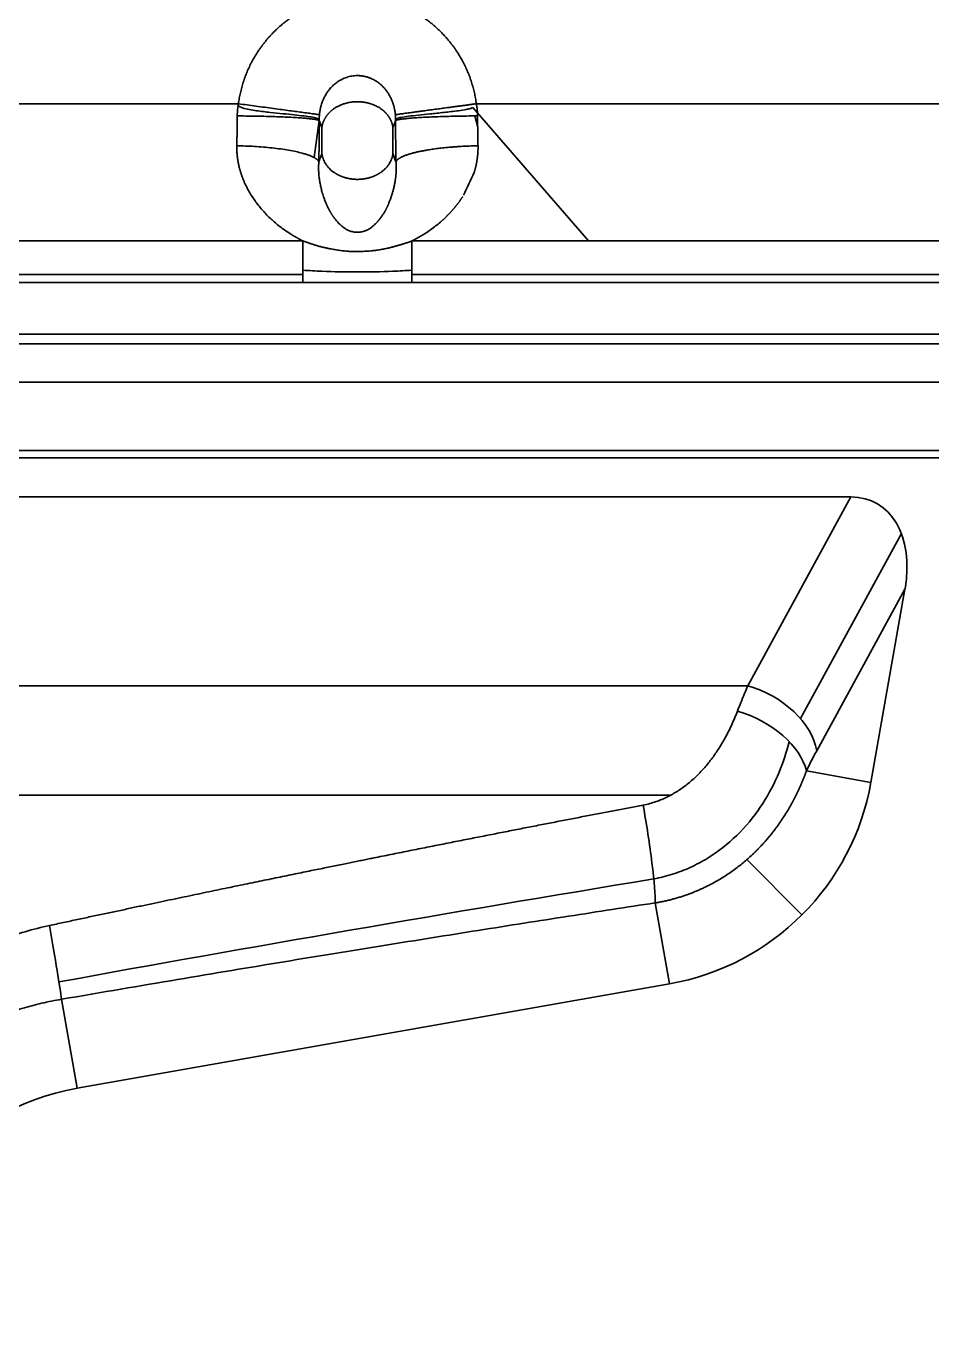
# Model space of a CAD drawing. Header units: millimetres. Extents: x -467 to 269, y 332 to 784.
# Drawn here: x -172.7 to -136.2, y 444.9 to 497.5 of the extents above; entities that cross this region are included whole.
import ezdxf

# ---------------------------------------------------------------- set-up
doc = ezdxf.new("R2010")
doc.units = ezdxf.units.MM
doc.layers.add('10', color=7, linetype='Continuous', true_color=0xffffff)

msp = doc.modelspace()

# ---------------------------------------------------------------- linework, layer by layer
at = {"layer": '10', "color": 7, "linetype": 'Continuous', "lineweight": 35}
for p, q in [((-164.169, 494.346), (-190.765, 494.346)), ((-154.724, 494.189), (-150.07, 488.822)), ((-127.989, 494.346), (-154.585, 494.346)), ((-160.913, 493.67), (-161.113, 492.176)), ((-160.807, 493.386), (-160.913, 493.67)), ((-154.647, 493.856), (-154.533, 493.409)), ((-160.807, 493.386), (-160.807, 492.345)), ((-157.947, 492.345), (-157.947, 493.386)), ((-157.947, 492.345), (-157.823, 492.012)), ((-161.572, 487.469), (-193.363, 487.469)), ((-125.392, 487.469), (-157.183, 487.469)), ((-161.572, 487.143), (-193.363, 487.143)), ((-125.392, 487.143), (-157.183, 487.143)), ((-357.057, 484.676), (-106.417, 484.676)), ((-106.448, 485.075), (-357.026, 485.075)), ((-357.251, 483.134), (-106.223, 483.134)), ((-67.987, 480.387), (-395.487, 480.387)), ((-395.487, 480.096), (-67.987, 480.096)), ((-221.475, 478.514), (-139.498, 478.514)), ((-139.498, 478.514), (-143.651, 470.908)), ((-137.467, 477.048), (-141.534, 469.597)), ((-137.32, 474.808), (-140.874, 468.297)), ((-138.692, 467.024), (-137.32, 474.808)), ((-217.323, 470.908), (-143.651, 470.908)), ((-138.692, 467.024), (-141.292, 467.483)), ((-146.744, 466.514), (-215.802, 466.514)), ((-141.469, 461.689), (-143.692, 463.912)), ((-146.804, 458.912), (-147.378, 462.171)), ((-170.659, 454.706), (-146.804, 458.912)), ((-170.659, 454.706), (-171.291, 458.291))]:
    msp.add_line(p, q, dxfattribs=at)
for centre, start, end in [((-148.54, 468.761), 280, 350), ((-168.922, 444.858), 100, 180)]:
    msp.add_arc(centre, 10, start, end, dxfattribs=at)
for centre, major_axis, ratio, start_param, end_param in [((-140.656, 474.272), (-2.179, -3.992), 0.659664, 2.043259, 3.487253), ((-143.651, 468.786), (2.633, -1.437), 0.659664, 0.472462, 1.916457), ((-144.069, 467.972), (2.701, -1.306), 0.599157, 0.441381, 1.852796), ((-147.868, 464.947), (0.453, -2.966), 0.063232, 0.349796, 1.963536), ((-132.64, 460.301), (90.69, 14.115), 0.055984, 1.726011, 2.003657), ((-171.78, 461.067), (0.509, -2.956), 0.010861, 0.349087, 1.633766)]:
    msp.add_ellipse(centre, major_axis=major_axis, ratio=ratio, start_param=start_param, end_param=end_param, dxfattribs=at)
for points, degree, knots in [([(-163.244, 496.647), (-163.183, 496.731), (-162.84, 497.165), (-162.513, 497.452), (-161.865, 498.021), (-161.035, 498.331), (-160.622, 498.485), (-159.767, 498.639), (-158.904, 498.631), (-158.478, 498.547), (-158.055, 498.463), (-156.83, 497.983), (-155.877, 497.124), (-155.557, 496.712), (-155.51, 496.648)], 2, [0, 0, 0, 0.022091, 0.118162, 0.118162, 0.310304, 0.310304, 0.406374, 0.502445, 0.598516, 0.598516, 0.694587, 0.886728, 0.982799, 1, 1, 1]), ([(-164.169, 494.346), (-164.049, 495.24), (-163.629, 496.034), (-163.457, 496.358), (-163.247, 496.648)], 2, [0, 0, 0, 0.712901, 0.712901, 1, 1, 1]), ([(-155.508, 496.648), (-155.299, 496.361), (-155.128, 496.04), (-154.706, 495.243), (-154.585, 494.346)], 2, [0, 0, 0, 0.285657, 0.285657, 1, 1, 1]), ([(-160.905, 493.907), (-160.905, 493.914), (-160.903, 493.929), (-160.901, 493.953), (-160.898, 493.978), (-160.895, 494.005), (-160.891, 494.033), (-160.886, 494.063), (-160.88, 494.095), (-160.874, 494.128), (-160.867, 494.162), (-160.859, 494.198), (-160.837, 494.283), (-160.801, 494.397), (-160.743, 494.538), (-160.679, 494.668), (-160.604, 494.792), (-160.526, 494.899), (-160.463, 494.973), (-160.411, 495.03), (-160.351, 495.089), (-160.264, 495.165), (-160.133, 495.26), (-159.993, 495.338), (-159.862, 495.392), (-159.758, 495.427), (-159.652, 495.453), (-159.544, 495.471), (-159.451, 495.479), (-159.373, 495.48), (-159.311, 495.479), (-159.249, 495.474), (-159.188, 495.467), (-159.136, 495.458), (-159.093, 495.449), (-159.056, 495.441), (-159.016, 495.431), (-158.973, 495.419), (-158.927, 495.404), (-158.878, 495.386), (-158.81, 495.359), (-158.732, 495.321), (-158.649, 495.275), (-158.582, 495.231), (-158.528, 495.193), (-158.487, 495.161), (-158.452, 495.132), (-158.416, 495.1), (-158.375, 495.062), (-158.332, 495.018), (-158.293, 494.975), (-158.259, 494.935), (-158.231, 494.901), (-158.204, 494.865), (-158.178, 494.829), (-158.153, 494.793), (-158.129, 494.755), (-158.106, 494.717), (-158.083, 494.678), (-158.062, 494.639), (-158.041, 494.599), (-158.022, 494.559), (-158.003, 494.518), (-157.986, 494.476), (-157.969, 494.434), (-157.953, 494.392), (-157.939, 494.349), (-157.925, 494.306), (-157.912, 494.263), (-157.901, 494.219), (-157.89, 494.175), (-157.881, 494.131), (-157.872, 494.086), (-157.865, 494.042), (-157.858, 493.997), (-157.853, 493.952), (-157.85, 493.922), (-157.849, 493.907)], 3, [0, 0, 0, 0, 0.004778, 0.009906, 0.015386, 0.021215, 0.027394, 0.033921, 0.040794, 0.048013, 0.055575, 0.063479, 0.071721, 0.111994, 0.139915, 0.16877, 0.204569, 0.231797, 0.252076, 0.265568, 0.280134, 0.304071, 0.337078, 0.378772, 0.40094, 0.422956, 0.444851, 0.466653, 0.488396, 0.500744, 0.513091, 0.525448, 0.537824, 0.550226, 0.556913, 0.564362, 0.572576, 0.581562, 0.591326, 0.601878, 0.613229, 0.635155, 0.654333, 0.670702, 0.684205, 0.694791, 0.702419, 0.712672, 0.724219, 0.737081, 0.751279, 0.76054, 0.769834, 0.779159, 0.788515, 0.7979, 0.807314, 0.816756, 0.826225, 0.83572, 0.84524, 0.854785, 0.864354, 0.873946, 0.883558, 0.893191, 0.902843, 0.912511, 0.922196, 0.931894, 0.941605, 0.951325, 0.961054, 0.970789, 0.980526, 0.990264, 1, 1, 1, 1]), ([(-164.217, 493.856), (-164.217, 493.864), (-164.216, 493.882), (-164.216, 493.907), (-164.215, 493.933), (-164.214, 493.959), (-164.213, 493.985), (-164.211, 494.01), (-164.209, 494.036), (-164.207, 494.062), (-164.205, 494.088), (-164.203, 494.114), (-164.2, 494.139), (-164.197, 494.165), (-164.194, 494.191), (-164.19, 494.217), (-164.187, 494.243), (-164.183, 494.269), (-164.179, 494.294), (-164.174, 494.32), (-164.171, 494.337), (-164.169, 494.346)], 3, [0, 0, 0, 0, 0.052261, 0.104536, 0.156831, 0.209151, 0.261499, 0.313881, 0.366301, 0.418764, 0.471275, 0.523837, 0.576457, 0.629138, 0.681884, 0.734701, 0.787593, 0.840564, 0.89362, 0.946763, 1, 1, 1, 1]), ([(-164.189, 494.349), (-164.189, 494.335), (-164.189, 494.321), (-164.177, 494.285), (-164.16, 494.265), (-164.103, 494.217), (-164.056, 494.198), (-163.918, 494.149), (-163.821, 494.128), (-163.631, 494.093), (-163.536, 494.078), (-163.253, 494.039), (-163.067, 494.018), (-162.712, 493.979), (-162.542, 493.962), (-162.218, 493.93), (-162.064, 493.914), (-161.783, 493.884), (-161.655, 493.87), (-161.425, 493.842), (-161.323, 493.828), (-161.152, 493.801), (-161.083, 493.787), (-161.002, 493.763), (-160.979, 493.754), (-160.951, 493.738), (-160.943, 493.733), (-160.928, 493.719), (-160.922, 493.712), (-160.916, 493.696), (-160.915, 493.692), (-160.913, 493.685), (-160.913, 493.682), (-160.912, 493.674), (-160.912, 493.668), (-160.912, 493.66), (-160.912, 493.657), (-160.912, 493.655)], 3, [0, 0, 0, 0, 0.008014, 0.008014, 0.022576, 0.022576, 0.051702, 0.051702, 0.109953, 0.109953, 0.168204, 0.168204, 0.284706, 0.284706, 0.401207, 0.401207, 0.517709, 0.517709, 0.634211, 0.634211, 0.750713, 0.750713, 0.867215, 0.867215, 0.925466, 0.925466, 0.954591, 0.954591, 0.983717, 0.983717, 0.990998, 0.990998, 0.994639, 0.994639, 0.998279, 0.998279, 1, 1, 1, 1]), ([(-161.56, 493.995), (-161.638, 494.005), (-161.722, 494.017), (-161.903, 494.041), (-162, 494.054), (-162.202, 494.081), (-162.308, 494.095), (-162.526, 494.125), (-162.64, 494.14), (-162.87, 494.171), (-162.988, 494.187), (-163.225, 494.219), (-163.345, 494.235), (-163.584, 494.267), (-163.703, 494.283), (-163.939, 494.315), (-164.055, 494.331), (-164.169, 494.346)], 3, [0, 0, 0, 0, 0.125, 0.125, 0.25, 0.25, 0.375, 0.375, 0.5, 0.5, 0.625, 0.625, 0.75, 0.75, 0.875, 0.875, 1, 1, 1, 1]), ([(-159.376, 494.429), (-159.376, 494.429), (-159.436, 494.429), (-159.557, 494.422), (-159.736, 494.394), (-159.893, 494.353), (-160.029, 494.305), (-160.146, 494.252), (-160.259, 494.19), (-160.336, 494.137), (-160.383, 494.102), (-160.402, 494.086), (-160.422, 494.069), (-160.441, 494.053), (-160.46, 494.035), (-160.479, 494.018), (-160.497, 493.999), (-160.516, 493.981), (-160.533, 493.962), (-160.551, 493.942), (-160.568, 493.923), (-160.584, 493.902), (-160.6, 493.882), (-160.616, 493.86), (-160.631, 493.839), (-160.646, 493.817), (-160.661, 493.794), (-160.674, 493.771), (-160.688, 493.748), (-160.701, 493.725), (-160.713, 493.701), (-160.724, 493.676), (-160.736, 493.651), (-160.746, 493.626), (-160.756, 493.601), (-160.765, 493.575), (-160.773, 493.549), (-160.781, 493.522), (-160.788, 493.496), (-160.794, 493.469), (-160.799, 493.441), (-160.804, 493.414), (-160.806, 493.395), (-160.807, 493.386)], 3, [0, 0, 0, 0, 0.000468, 0.074522, 0.149953, 0.227513, 0.284653, 0.344359, 0.406833, 0.472284, 0.48548, 0.498837, 0.51236, 0.526048, 0.539904, 0.553929, 0.568124, 0.582491, 0.597031, 0.611746, 0.626635, 0.6417, 0.656943, 0.672363, 0.687961, 0.703739, 0.719697, 0.735836, 0.752155, 0.768656, 0.78534, 0.802206, 0.819256, 0.83649, 0.853908, 0.871512, 0.889302, 0.907278, 0.925443, 0.943796, 0.962339, 0.981073, 1, 1, 1, 1]), ([(-159.376, 494.429), (-159.365, 494.429), (-159.343, 494.428), (-159.309, 494.427), (-159.276, 494.426), (-159.242, 494.423), (-159.209, 494.42), (-159.176, 494.417), (-159.142, 494.413), (-159.109, 494.408), (-159.076, 494.402), (-159.043, 494.396), (-159.01, 494.39), (-158.977, 494.382), (-158.945, 494.374), (-158.912, 494.366), (-158.88, 494.357), (-158.826, 494.34), (-158.751, 494.314), (-158.656, 494.274), (-158.564, 494.228), (-158.474, 494.176), (-158.415, 494.135), (-158.382, 494.109), (-158.372, 494.102), (-158.362, 494.094), (-158.352, 494.086), (-158.342, 494.078), (-158.332, 494.069), (-158.322, 494.061), (-158.313, 494.053), (-158.303, 494.044), (-158.294, 494.035), (-158.284, 494.026), (-158.275, 494.018), (-158.266, 494.009), (-158.257, 493.999), (-158.248, 493.99), (-158.239, 493.981), (-158.23, 493.971), (-158.221, 493.962), (-158.212, 493.952), (-158.204, 493.942), (-158.195, 493.933), (-158.187, 493.923), (-158.178, 493.912), (-158.17, 493.902), (-158.162, 493.892), (-158.154, 493.882), (-158.146, 493.871), (-158.138, 493.86), (-158.13, 493.85), (-158.123, 493.839), (-158.115, 493.828), (-158.108, 493.817), (-158.101, 493.806), (-158.094, 493.794), (-158.087, 493.783), (-158.08, 493.771), (-158.073, 493.76), (-158.066, 493.748), (-158.06, 493.737), (-158.054, 493.725), (-158.047, 493.713), (-158.041, 493.701), (-158.035, 493.688), (-158.03, 493.676), (-158.024, 493.664), (-158.019, 493.651), (-158.013, 493.639), (-158.008, 493.626), (-158.003, 493.614), (-157.999, 493.601), (-157.994, 493.588), (-157.989, 493.575), (-157.985, 493.562), (-157.981, 493.549), (-157.977, 493.536), (-157.973, 493.522), (-157.97, 493.509), (-157.967, 493.496), (-157.963, 493.482), (-157.96, 493.469), (-157.958, 493.455), (-157.955, 493.441), (-157.953, 493.428), (-157.951, 493.414), (-157.949, 493.4), (-157.948, 493.39), (-157.947, 493.386)], 3, [0, 0, 0, 0, 0.013823, 0.027668, 0.041542, 0.05545, 0.069399, 0.083393, 0.09744, 0.111543, 0.125707, 0.139938, 0.154241, 0.168618, 0.183076, 0.197617, 0.212247, 0.226969, 0.272548, 0.319737, 0.368641, 0.419363, 0.472013, 0.478595, 0.485218, 0.491881, 0.498585, 0.50533, 0.512116, 0.518944, 0.525813, 0.532724, 0.539678, 0.546673, 0.553712, 0.560792, 0.567916, 0.575082, 0.582292, 0.589544, 0.59684, 0.60418, 0.611563, 0.61899, 0.626461, 0.633976, 0.641535, 0.649138, 0.656786, 0.664478, 0.672214, 0.679995, 0.687821, 0.695692, 0.703607, 0.711568, 0.719573, 0.727624, 0.73572, 0.743861, 0.752048, 0.76028, 0.768557, 0.77688, 0.785249, 0.793663, 0.802123, 0.810629, 0.819181, 0.827778, 0.836422, 0.845112, 0.853848, 0.862631, 0.87146, 0.880335, 0.889257, 0.898226, 0.907241, 0.916304, 0.925413, 0.93457, 0.943774, 0.953025, 0.962324, 0.971671, 0.981066, 0.990509, 1, 1, 1, 1]), ([(-154.724, 494.189), (-154.761, 494.174), (-154.8, 494.163), (-154.889, 494.139), (-154.941, 494.128), (-155.095, 494.097), (-155.199, 494.081), (-155.506, 494.038), (-155.704, 494.016), (-156.087, 493.975), (-156.272, 493.956), (-156.616, 493.921), (-156.776, 493.905), (-157.069, 493.874), (-157.202, 493.858), (-157.431, 493.828), (-157.528, 493.814), (-157.689, 493.783), (-157.75, 493.768), (-157.801, 493.74), (-157.81, 493.734), (-157.826, 493.719), (-157.832, 493.712), (-157.839, 493.693), (-157.84, 493.689), (-157.841, 493.682), (-157.841, 493.682), (-157.841, 493.682)], 3, [0, 0, 0, 0, 0.024998, 0.024998, 0.05833, 0.05833, 0.124993, 0.124993, 0.258321, 0.258321, 0.391648, 0.391648, 0.524975, 0.524975, 0.658302, 0.658302, 0.791629, 0.791629, 0.924957, 0.924957, 0.958288, 0.958288, 0.99162, 0.99162, 0.999953, 0.999953, 1, 1, 1, 1]), ([(-154.585, 494.346), (-154.583, 494.337), (-154.58, 494.32), (-154.576, 494.294), (-154.571, 494.269), (-154.567, 494.243), (-154.564, 494.217), (-154.56, 494.191), (-154.557, 494.165), (-154.554, 494.14), (-154.551, 494.114), (-154.549, 494.088), (-154.547, 494.062), (-154.545, 494.037), (-154.543, 494.011), (-154.541, 493.985), (-154.54, 493.959), (-154.539, 493.933), (-154.538, 493.908), (-154.538, 493.882), (-154.538, 493.865), (-154.537, 493.856)], 3, [0, 0, 0, 0, 0.053187, 0.106287, 0.159304, 0.212242, 0.265107, 0.317902, 0.370632, 0.423302, 0.475916, 0.528478, 0.580994, 0.633469, 0.685905, 0.738309, 0.790685, 0.843037, 0.895371, 0.94769, 1, 1, 1, 1]), ([(-164.235, 492.654), (-164.235, 492.669), (-164.234, 492.7), (-164.233, 492.746), (-164.232, 492.792), (-164.231, 492.839), (-164.23, 492.885), (-164.229, 492.931), (-164.228, 492.977), (-164.227, 493.024), (-164.226, 493.07), (-164.225, 493.116), (-164.225, 493.162), (-164.224, 493.209), (-164.223, 493.255), (-164.223, 493.301), (-164.222, 493.347), (-164.221, 493.394), (-164.221, 493.44), (-164.22, 493.486), (-164.22, 493.532), (-164.219, 493.579), (-164.219, 493.625), (-164.218, 493.671), (-164.218, 493.717), (-164.217, 493.764), (-164.217, 493.81), (-164.217, 493.84), (-164.217, 493.856)], 3, [0, 0, 0, 0, 0.038811, 0.077594, 0.116349, 0.155076, 0.193774, 0.232445, 0.271088, 0.309703, 0.348289, 0.386848, 0.425379, 0.463882, 0.502357, 0.540804, 0.579224, 0.617615, 0.655979, 0.694314, 0.732622, 0.770902, 0.809155, 0.847379, 0.885576, 0.923745, 0.961886, 1, 1, 1, 1]), ([(-161.579, 493.77), (-161.658, 493.776), (-161.744, 493.782), (-161.928, 493.794), (-162.026, 493.799), (-162.231, 493.809), (-162.338, 493.814), (-162.56, 493.823), (-162.675, 493.827), (-162.908, 493.835), (-163.027, 493.838), (-163.266, 493.844), (-163.387, 493.846), (-163.628, 493.85), (-163.748, 493.852), (-163.985, 493.854), (-164.102, 493.855), (-164.217, 493.856)], 3, [0, 0, 0, 0, 0.125, 0.125, 0.25, 0.25, 0.375, 0.375, 0.5, 0.5, 0.625, 0.625, 0.75, 0.75, 0.875, 0.875, 1, 1, 1, 1]), ([(-160.905, 493.907), (-160.922, 493.909), (-160.946, 493.912), (-161.015, 493.921), (-161.059, 493.927), (-161.168, 493.942), (-161.232, 493.951), (-161.381, 493.971), (-161.466, 493.982), (-161.56, 493.995)], 3, [0, 0, 0, 0, 0.25, 0.25, 0.5, 0.5, 0.75, 0.75, 1, 1, 1, 1]), ([(-160.931, 492.012), (-160.931, 492.029), (-160.93, 492.065), (-160.929, 492.118), (-160.928, 492.171), (-160.928, 492.224), (-160.927, 492.277), (-160.926, 492.33), (-160.925, 492.383), (-160.924, 492.436), (-160.924, 492.489), (-160.923, 492.543), (-160.922, 492.596), (-160.922, 492.65), (-160.921, 492.703), (-160.92, 492.756), (-160.92, 492.81), (-160.919, 492.863), (-160.918, 492.917), (-160.918, 492.971), (-160.917, 493.024), (-160.917, 493.078), (-160.916, 493.132), (-160.916, 493.185), (-160.916, 493.239), (-160.915, 493.293), (-160.915, 493.347), (-160.914, 493.4), (-160.914, 493.454), (-160.914, 493.508), (-160.913, 493.562), (-160.913, 493.616), (-160.913, 493.652), (-160.913, 493.67)], 3, [0, 0, 0, 0, 0.032226, 0.064454, 0.096683, 0.128915, 0.161148, 0.193383, 0.22562, 0.257859, 0.2901, 0.322343, 0.354588, 0.386835, 0.419085, 0.451337, 0.483591, 0.515847, 0.548106, 0.580367, 0.612631, 0.644897, 0.677165, 0.709437, 0.741711, 0.773988, 0.806267, 0.838549, 0.870834, 0.903122, 0.935412, 0.967705, 1, 1, 1, 1]), ([(-160.913, 493.67), (-160.913, 493.676), (-160.913, 493.689), (-160.914, 493.708), (-160.914, 493.728), (-160.914, 493.748), (-160.913, 493.769), (-160.913, 493.79), (-160.912, 493.813), (-160.911, 493.836), (-160.909, 493.86), (-160.908, 493.883), (-160.906, 493.899), (-160.905, 493.907)], 3, [0, 0, 0, 0, 0.078846, 0.15979, 0.242865, 0.328105, 0.415541, 0.50521, 0.604364, 0.703384, 0.802306, 0.901166, 1, 1, 1, 1]), ([(-157.849, 493.907), (-157.833, 493.909), (-157.808, 493.912), (-157.739, 493.921), (-157.695, 493.927), (-157.586, 493.942), (-157.522, 493.951), (-157.373, 493.971), (-157.288, 493.982), (-157.195, 493.995)], 3, [0, 0, 0, 0, 0.25, 0.25, 0.5, 0.5, 0.75, 0.75, 1, 1, 1, 1]), ([(-157.849, 493.907), (-157.848, 493.901), (-157.847, 493.89), (-157.846, 493.873), (-157.844, 493.856), (-157.843, 493.84), (-157.843, 493.823), (-157.842, 493.806), (-157.841, 493.787), (-157.841, 493.765), (-157.84, 493.741), (-157.84, 493.717), (-157.841, 493.693), (-157.841, 493.678), (-157.841, 493.67)], 3, [0, 0, 0, 0, 0.070695, 0.14136, 0.212006, 0.282644, 0.353284, 0.423938, 0.49462, 0.600296, 0.703631, 0.804665, 0.903441, 1, 1, 1, 1]), ([(-157.175, 493.77), (-157.096, 493.776), (-157.01, 493.782), (-156.826, 493.794), (-156.728, 493.799), (-156.523, 493.809), (-156.416, 493.814), (-156.194, 493.823), (-156.08, 493.827), (-155.846, 493.835), (-155.727, 493.838), (-155.488, 493.844), (-155.367, 493.846), (-155.126, 493.85), (-155.006, 493.852), (-154.769, 493.855), (-154.652, 493.856), (-154.537, 493.856)], 3, [0, 0, 0, 0, 0.125, 0.125, 0.25, 0.25, 0.375, 0.375, 0.5, 0.5, 0.625, 0.625, 0.75, 0.75, 0.875, 0.875, 1, 1, 1, 1]), ([(-154.537, 493.856), (-154.537, 493.841), (-154.537, 493.81), (-154.537, 493.763), (-154.536, 493.717), (-154.536, 493.67), (-154.535, 493.624), (-154.535, 493.577), (-154.535, 493.531), (-154.534, 493.484), (-154.533, 493.438), (-154.533, 493.392), (-154.532, 493.345), (-154.532, 493.299), (-154.531, 493.253), (-154.53, 493.206), (-154.529, 493.16), (-154.529, 493.114), (-154.528, 493.068), (-154.527, 493.022), (-154.526, 492.975), (-154.525, 492.929), (-154.524, 492.883), (-154.523, 492.837), (-154.522, 492.791), (-154.521, 492.745), (-154.52, 492.7), (-154.52, 492.669), (-154.519, 492.654)], 3, [0, 0, 0, 0, 0.038422, 0.076847, 0.115275, 0.153706, 0.19214, 0.230577, 0.269018, 0.307461, 0.345908, 0.384358, 0.422811, 0.461267, 0.499727, 0.538189, 0.576655, 0.615125, 0.653597, 0.692073, 0.730552, 0.769034, 0.80752, 0.846009, 0.884502, 0.922998, 0.961497, 1, 1, 1, 1]), ([(-161.597, 492.357), (-161.677, 492.378), (-161.763, 492.399), (-161.947, 492.439), (-162.045, 492.458), (-162.25, 492.493), (-162.357, 492.51), (-162.579, 492.541), (-162.693, 492.555), (-162.927, 492.58), (-163.046, 492.592), (-163.285, 492.611), (-163.406, 492.62), (-163.646, 492.634), (-163.766, 492.64), (-164.003, 492.649), (-164.12, 492.652), (-164.235, 492.654)], 3, [0, 0, 0, 0, 0.125, 0.125, 0.25, 0.25, 0.375, 0.375, 0.5, 0.5, 0.625, 0.625, 0.75, 0.75, 0.875, 0.875, 1, 1, 1, 1]), ([(-161.571, 488.823), (-161.582, 488.829), (-161.604, 488.84), (-161.636, 488.856), (-161.668, 488.873), (-161.7, 488.889), (-161.732, 488.907), (-161.765, 488.924), (-161.797, 488.942), (-161.829, 488.96), (-161.861, 488.978), (-161.893, 488.996), (-161.925, 489.015), (-161.957, 489.034), (-161.989, 489.054), (-162.021, 489.073), (-162.111, 489.129), (-162.256, 489.224), (-162.451, 489.363), (-162.637, 489.511), (-162.814, 489.664), (-162.981, 489.824), (-163.14, 489.99), (-163.29, 490.163), (-163.431, 490.341), (-163.561, 490.523), (-163.68, 490.708), (-163.788, 490.894), (-163.862, 491.038), (-163.908, 491.137), (-163.932, 491.19), (-163.955, 491.242), (-163.977, 491.295), (-163.998, 491.348), (-164.018, 491.401), (-164.037, 491.455), (-164.056, 491.508), (-164.073, 491.561), (-164.09, 491.615), (-164.105, 491.669), (-164.12, 491.723), (-164.134, 491.777), (-164.147, 491.831), (-164.159, 491.885), (-164.17, 491.939), (-164.181, 491.993), (-164.19, 492.048), (-164.199, 492.103), (-164.206, 492.157), (-164.213, 492.212), (-164.219, 492.267), (-164.224, 492.322), (-164.228, 492.377), (-164.231, 492.432), (-164.234, 492.487), (-164.235, 492.543), (-164.236, 492.598), (-164.235, 492.635), (-164.235, 492.654)], 3, [0, 0, 0, 0, 0.007308, 0.014645, 0.022011, 0.029407, 0.036833, 0.044289, 0.051775, 0.059292, 0.066841, 0.074421, 0.082032, 0.089676, 0.097351, 0.105059, 0.1128, 0.162544, 0.211906, 0.260965, 0.309801, 0.357527, 0.40506, 0.452475, 0.499846, 0.545817, 0.590741, 0.634698, 0.677771, 0.689513, 0.701189, 0.712802, 0.724353, 0.735844, 0.747278, 0.758657, 0.769983, 0.781258, 0.792486, 0.803668, 0.814807, 0.825904, 0.836964, 0.847988, 0.858978, 0.869937, 0.880869, 0.891774, 0.902657, 0.913519, 0.924363, 0.935193, 0.946009, 0.956816, 0.967616, 0.978412, 0.989205, 1, 1, 1, 1]), ([(-154.519, 492.654), (-154.519, 492.645), (-154.519, 492.627), (-154.519, 492.6), (-154.519, 492.573), (-154.519, 492.545), (-154.519, 492.518), (-154.52, 492.491), (-154.521, 492.464), (-154.522, 492.437), (-154.523, 492.41), (-154.525, 492.383), (-154.527, 492.356), (-154.529, 492.329), (-154.531, 492.302), (-154.533, 492.275), (-154.536, 492.249), (-154.539, 492.222), (-154.542, 492.195), (-154.545, 492.168), (-154.549, 492.141), (-154.553, 492.114), (-154.557, 492.087), (-154.561, 492.06), (-154.565, 492.033), (-154.57, 492.007), (-154.575, 491.98), (-154.58, 491.953), (-154.585, 491.926), (-154.591, 491.9), (-154.597, 491.873), (-154.603, 491.846), (-154.609, 491.819), (-154.616, 491.793), (-154.622, 491.766), (-154.629, 491.739), (-154.636, 491.713), (-154.644, 491.686), (-154.651, 491.659), (-154.659, 491.633), (-154.667, 491.606), (-154.672, 491.589), (-154.675, 491.58)], 3, [0, 0, 0, 0, 0.024493, 0.048992, 0.0735, 0.098016, 0.122544, 0.147085, 0.17164, 0.196211, 0.220799, 0.245407, 0.270035, 0.294685, 0.319358, 0.344057, 0.368783, 0.393537, 0.41832, 0.443135, 0.467983, 0.492866, 0.517784, 0.542739, 0.567734, 0.592769, 0.617845, 0.642965, 0.66813, 0.693341, 0.7186, 0.743908, 0.769266, 0.794677, 0.82014, 0.845659, 0.871234, 0.896867, 0.922558, 0.94831, 0.974123, 1, 1, 1, 1]), ([(-160.931, 492.012), (-160.932, 492.004), (-160.933, 491.988), (-160.934, 491.964), (-160.936, 491.94), (-160.937, 491.916), (-160.938, 491.891), (-160.939, 491.866), (-160.94, 491.84), (-160.94, 491.814), (-160.941, 491.788), (-160.941, 491.761), (-160.941, 491.734), (-160.94, 491.706), (-160.94, 491.678), (-160.939, 491.65), (-160.937, 491.621), (-160.936, 491.592), (-160.934, 491.563), (-160.932, 491.533), (-160.93, 491.503), (-160.927, 491.472), (-160.923, 491.422), (-160.915, 491.352), (-160.902, 491.264), (-160.888, 491.174), (-160.87, 491.085), (-160.851, 490.995), (-160.829, 490.904), (-160.804, 490.809), (-160.774, 490.706), (-160.738, 490.595), (-160.696, 490.478), (-160.659, 490.383), (-160.629, 490.311), (-160.608, 490.264), (-160.586, 490.217), (-160.565, 490.172), (-160.543, 490.128), (-160.521, 490.085), (-160.499, 490.043), (-160.484, 490.016), (-160.476, 490.003)], 3, [0, 0, 0, 0, 0.009774, 0.019756, 0.029947, 0.040346, 0.050955, 0.061774, 0.072803, 0.084044, 0.095495, 0.107158, 0.119034, 0.131122, 0.143423, 0.155938, 0.168666, 0.181609, 0.194765, 0.208137, 0.221724, 0.235527, 0.249545, 0.29005, 0.331401, 0.373604, 0.416662, 0.460582, 0.505366, 0.551018, 0.605539, 0.664248, 0.727163, 0.794303, 0.821692, 0.848603, 0.875036, 0.90099, 0.926464, 0.951458, 0.97597, 1, 1, 1, 1]), ([(-160.341, 491.598), (-160.412, 491.649), (-160.475, 491.705), (-160.543, 491.778), (-160.557, 491.793), (-160.582, 491.824), (-160.594, 491.839), (-160.629, 491.885), (-160.651, 491.916), (-160.708, 492.011), (-160.738, 492.076), (-160.767, 492.159), (-160.772, 492.176), (-160.782, 492.209), (-160.786, 492.226), (-160.794, 492.26), (-160.799, 492.285), (-160.803, 492.311), (-160.805, 492.328), (-160.806, 492.337), (-160.807, 492.345)], 3, [0, 0, 0, 0, 0.25, 0.25, 0.3125, 0.3125, 0.375, 0.375, 0.5, 0.5, 0.75, 0.75, 0.8125, 0.8125, 0.875, 0.875, 0.9375, 0.96875, 0.96875, 1, 1, 1, 1]), ([(-157.947, 492.345), (-157.948, 492.337), (-157.949, 492.328), (-157.951, 492.311), (-157.955, 492.286), (-157.967, 492.227), (-157.981, 492.177), (-158.015, 492.077), (-158.045, 492.012), (-158.094, 491.932), (-158.104, 491.916), (-158.126, 491.885), (-158.137, 491.869), (-158.172, 491.823), (-158.197, 491.793), (-158.251, 491.735), (-158.281, 491.706), (-158.328, 491.665), (-158.344, 491.651), (-158.378, 491.624), (-158.395, 491.611), (-158.413, 491.598)], 3, [0, 0, 0, 0, 0.03125, 0.03125, 0.0625, 0.125, 0.25, 0.25, 0.5, 0.5, 0.5625, 0.5625, 0.625, 0.625, 0.75, 0.75, 0.875, 0.875, 0.9375, 0.9375, 1, 1, 1, 1]), ([(-158.278, 490.003), (-158.273, 490.011), (-158.264, 490.027), (-158.251, 490.052), (-158.237, 490.078), (-158.224, 490.103), (-158.21, 490.13), (-158.197, 490.157), (-158.183, 490.185), (-158.17, 490.213), (-158.157, 490.241), (-158.143, 490.271), (-158.13, 490.3), (-158.117, 490.331), (-158.101, 490.371), (-158.081, 490.421), (-158.058, 490.48), (-158.037, 490.538), (-158.017, 490.595), (-157.998, 490.65), (-157.981, 490.705), (-157.965, 490.758), (-157.942, 490.838), (-157.914, 490.944), (-157.885, 491.077), (-157.86, 491.21), (-157.84, 491.341), (-157.829, 491.446), (-157.822, 491.526), (-157.819, 491.579), (-157.816, 491.63), (-157.814, 491.68), (-157.814, 491.728), (-157.813, 491.773), (-157.814, 491.818), (-157.815, 491.86), (-157.816, 491.9), (-157.818, 491.939), (-157.82, 491.976), (-157.822, 492), (-157.823, 492.012)], 3, [0, 0, 0, 0, 0.014481, 0.029197, 0.044147, 0.059331, 0.07475, 0.090402, 0.106288, 0.122408, 0.13876, 0.155345, 0.172162, 0.189212, 0.206494, 0.239933, 0.272399, 0.303894, 0.334421, 0.36398, 0.392574, 0.420206, 0.446877, 0.514655, 0.58026, 0.643705, 0.705006, 0.764181, 0.788951, 0.812781, 0.835674, 0.857633, 0.87866, 0.898758, 0.917929, 0.936177, 0.953505, 0.969915, 0.985412, 1, 1, 1, 1]), ([(-159.377, 491.302), (-159.383, 491.302), (-159.395, 491.302), (-159.412, 491.302), (-159.43, 491.303), (-159.447, 491.303), (-159.465, 491.304), (-159.482, 491.305), (-159.5, 491.306), (-159.517, 491.308), (-159.535, 491.309), (-159.552, 491.311), (-159.57, 491.312), (-159.588, 491.314), (-159.605, 491.317), (-159.623, 491.319), (-159.64, 491.321), (-159.658, 491.324), (-159.675, 491.327), (-159.693, 491.33), (-159.71, 491.333), (-159.728, 491.337), (-159.745, 491.34), (-159.762, 491.344), (-159.78, 491.348), (-159.797, 491.352), (-159.814, 491.356), (-159.831, 491.361), (-159.848, 491.365), (-159.866, 491.37), (-159.883, 491.375), (-159.9, 491.38), (-159.917, 491.386), (-159.933, 491.391), (-159.95, 491.397), (-159.967, 491.403), (-159.984, 491.409), (-160, 491.415), (-160.017, 491.422), (-160.033, 491.428), (-160.05, 491.435), (-160.066, 491.442), (-160.082, 491.449), (-160.098, 491.457), (-160.114, 491.464), (-160.13, 491.472), (-160.146, 491.48), (-160.162, 491.488), (-160.177, 491.496), (-160.193, 491.504), (-160.208, 491.513), (-160.223, 491.522), (-160.238, 491.531), (-160.253, 491.54), (-160.268, 491.549), (-160.283, 491.559), (-160.298, 491.568), (-160.312, 491.578), (-160.327, 491.588), (-160.336, 491.595), (-160.341, 491.598)], 3, [0, 0, 0, 0, 0.01577, 0.031561, 0.047376, 0.063215, 0.079082, 0.094976, 0.110901, 0.126858, 0.142849, 0.158875, 0.174938, 0.19104, 0.207182, 0.223367, 0.239595, 0.255869, 0.272189, 0.288559, 0.304978, 0.321449, 0.337974, 0.354554, 0.37119, 0.387885, 0.404639, 0.421454, 0.438332, 0.455273, 0.472281, 0.489355, 0.506497, 0.52371, 0.540994, 0.55835, 0.57578, 0.593286, 0.610868, 0.628528, 0.646268, 0.664088, 0.68199, 0.699975, 0.718044, 0.736199, 0.75444, 0.77277, 0.791189, 0.809698, 0.828298, 0.846991, 0.865778, 0.88466, 0.903637, 0.922712, 0.941884, 0.961156, 0.980527, 1, 1, 1, 1]), ([(-158.413, 491.598), (-158.417, 491.595), (-158.426, 491.589), (-158.438, 491.58), (-158.451, 491.572), (-158.464, 491.563), (-158.477, 491.555), (-158.49, 491.547), (-158.503, 491.538), (-158.516, 491.53), (-158.529, 491.523), (-158.543, 491.515), (-158.556, 491.507), (-158.57, 491.5), (-158.583, 491.493), (-158.597, 491.485), (-158.611, 491.478), (-158.625, 491.471), (-158.639, 491.465), (-158.653, 491.458), (-158.667, 491.451), (-158.681, 491.445), (-158.696, 491.439), (-158.71, 491.433), (-158.724, 491.427), (-158.739, 491.421), (-158.753, 491.415), (-158.768, 491.41), (-158.783, 491.405), (-158.797, 491.399), (-158.812, 491.394), (-158.827, 491.389), (-158.842, 491.384), (-158.857, 491.38), (-158.871, 491.375), (-158.886, 491.371), (-158.901, 491.366), (-158.917, 491.362), (-158.932, 491.358), (-158.947, 491.354), (-158.962, 491.351), (-158.977, 491.347), (-158.992, 491.344), (-159.008, 491.34), (-159.023, 491.337), (-159.038, 491.334), (-159.053, 491.331), (-159.069, 491.329), (-159.084, 491.326), (-159.1, 491.324), (-159.115, 491.321), (-159.13, 491.319), (-159.146, 491.317), (-159.161, 491.315), (-159.177, 491.313), (-159.192, 491.312), (-159.207, 491.31), (-159.223, 491.309), (-159.238, 491.307), (-159.254, 491.306), (-159.269, 491.305), (-159.285, 491.304), (-159.3, 491.304), (-159.315, 491.303), (-159.331, 491.303), (-159.346, 491.302), (-159.362, 491.302), (-159.372, 491.302), (-159.377, 491.302)], 3, [0, 0, 0, 0, 0.017118, 0.034157, 0.051119, 0.068005, 0.084814, 0.101548, 0.118207, 0.134792, 0.151305, 0.167744, 0.184112, 0.200409, 0.216636, 0.232794, 0.248883, 0.264904, 0.280858, 0.296746, 0.312569, 0.328328, 0.344022, 0.359654, 0.375224, 0.390734, 0.406183, 0.421572, 0.436904, 0.452178, 0.467395, 0.482557, 0.497665, 0.512718, 0.527719, 0.542669, 0.557567, 0.572416, 0.587216, 0.601968, 0.616674, 0.631334, 0.645949, 0.660521, 0.67505, 0.689537, 0.703984, 0.718392, 0.732761, 0.747094, 0.76139, 0.775651, 0.789878, 0.804073, 0.818235, 0.832368, 0.846471, 0.860546, 0.874594, 0.888615, 0.902613, 0.916586, 0.930538, 0.944468, 0.958378, 0.972269, 0.986143, 1, 1, 1, 1]), ([(-155.132, 490.615), (-155.138, 490.606), (-155.15, 490.587), (-155.169, 490.558), (-155.188, 490.529), (-155.208, 490.501), (-155.227, 490.472), (-155.247, 490.444), (-155.267, 490.416), (-155.287, 490.388), (-155.308, 490.36), (-155.329, 490.333), (-155.35, 490.305), (-155.371, 490.277), (-155.393, 490.25), (-155.414, 490.223), (-155.436, 490.196), (-155.459, 490.169), (-155.481, 490.142), (-155.504, 490.115), (-155.519, 490.097), (-155.527, 490.089)], 3, [0, 0, 0, 0, 0.051853, 0.103779, 0.155781, 0.207861, 0.260022, 0.312266, 0.364595, 0.417011, 0.469517, 0.522115, 0.574807, 0.627595, 0.680482, 0.73347, 0.786561, 0.839758, 0.893062, 0.946475, 1, 1, 1, 1]), ([(-160.476, 490.003), (-160.472, 489.996), (-160.464, 489.982), (-160.452, 489.961), (-160.44, 489.941), (-160.428, 489.921), (-160.416, 489.901), (-160.403, 489.882), (-160.391, 489.862), (-160.378, 489.843), (-160.365, 489.824), (-160.352, 489.805), (-160.339, 489.787), (-160.326, 489.769), (-160.313, 489.751), (-160.299, 489.733), (-160.286, 489.715), (-160.261, 489.684), (-160.222, 489.637), (-160.167, 489.575), (-160.106, 489.513), (-160.04, 489.451), (-159.976, 489.396), (-159.921, 489.353), (-159.876, 489.322), (-159.84, 489.299), (-159.804, 489.278), (-159.758, 489.255), (-159.701, 489.23), (-159.628, 489.206), (-159.552, 489.188), (-159.472, 489.176), (-159.391, 489.172), (-159.31, 489.175), (-159.231, 489.184), (-159.167, 489.197), (-159.116, 489.21), (-159.077, 489.223), (-159.039, 489.237), (-158.986, 489.26), (-158.921, 489.294), (-158.86, 489.333), (-158.809, 489.371), (-158.766, 489.406), (-158.718, 489.447), (-158.669, 489.493), (-158.62, 489.542), (-158.572, 489.592), (-158.527, 489.643), (-158.489, 489.689), (-158.457, 489.731), (-158.429, 489.767), (-158.403, 489.804), (-158.377, 489.842), (-158.351, 489.881), (-158.326, 489.921), (-158.302, 489.961), (-158.286, 489.989), (-158.278, 490.003)], 3, [0, 0, 0, 0, 0.009871, 0.019659, 0.029365, 0.038987, 0.048527, 0.057983, 0.067358, 0.07665, 0.085859, 0.094987, 0.104032, 0.112996, 0.121877, 0.130677, 0.139396, 0.148033, 0.178527, 0.210221, 0.243132, 0.277278, 0.311189, 0.337381, 0.352886, 0.367399, 0.380947, 0.393562, 0.415425, 0.436295, 0.456572, 0.47669, 0.497089, 0.516762, 0.536364, 0.556267, 0.567206, 0.578408, 0.589931, 0.601831, 0.628565, 0.658493, 0.675591, 0.695883, 0.719376, 0.745548, 0.771751, 0.797992, 0.824276, 0.850609, 0.868168, 0.886044, 0.904237, 0.922748, 0.941579, 0.96073, 0.980204, 1, 1, 1, 1]), ([(-155.655, 489.946), (-155.664, 489.938), (-155.68, 489.92), (-155.705, 489.894), (-155.73, 489.868), (-155.756, 489.843), (-155.781, 489.817), (-155.807, 489.792), (-155.834, 489.766), (-155.86, 489.741), (-155.887, 489.716), (-155.914, 489.691), (-155.993, 489.619), (-156.128, 489.502), (-156.325, 489.347), (-156.531, 489.201), (-156.695, 489.097), (-156.809, 489.027), (-156.872, 488.991), (-156.935, 488.955), (-156.998, 488.92), (-157.06, 488.887), (-157.123, 488.854), (-157.165, 488.833), (-157.186, 488.823)], 3, [0, 0, 0, 0, 0.018943, 0.037931, 0.056965, 0.076044, 0.095171, 0.114345, 0.133568, 0.15284, 0.172161, 0.191533, 0.210956, 0.34212, 0.473794, 0.60621, 0.739599, 0.777812, 0.815679, 0.853203, 0.890392, 0.927251, 0.963785, 1, 1, 1, 1]), ([(-155.527, 490.089), (-155.534, 490.081), (-155.548, 490.065), (-155.569, 490.041), (-155.59, 490.017), (-155.612, 489.993), (-155.633, 489.97), (-155.648, 489.954), (-155.655, 489.946)], 3, [0, 0, 0, 0, 0.165841, 0.332006, 0.498499, 0.665325, 0.83249, 1, 1, 1, 1]), ([(-161.573, 488.824), (-161.554, 488.817), (-161.518, 488.804), (-161.462, 488.784), (-161.406, 488.764), (-161.35, 488.744), (-161.293, 488.725), (-161.235, 488.706), (-161.177, 488.687), (-161.118, 488.668), (-161.052, 488.648), (-160.98, 488.626), (-160.905, 488.605), (-160.833, 488.586), (-160.765, 488.569), (-160.7, 488.554), (-160.64, 488.541), (-160.584, 488.529), (-160.516, 488.515), (-160.432, 488.499), (-160.333, 488.481), (-160.235, 488.464), (-160.136, 488.449), (-160.039, 488.436), (-159.942, 488.425), (-159.846, 488.415), (-159.752, 488.407), (-159.659, 488.401), (-159.566, 488.397), (-159.475, 488.395), (-159.375, 488.394), (-159.265, 488.396), (-159.145, 488.401), (-159.024, 488.408), (-158.903, 488.417), (-158.765, 488.43), (-158.605, 488.45), (-158.421, 488.478), (-158.274, 488.506), (-158.167, 488.529), (-158.103, 488.544), (-158.041, 488.559), (-157.979, 488.574), (-157.919, 488.59), (-157.86, 488.606), (-157.802, 488.622), (-157.744, 488.639), (-157.691, 488.654), (-157.639, 488.669), (-157.588, 488.685), (-157.533, 488.702), (-157.474, 488.721), (-157.411, 488.741), (-157.344, 488.764), (-157.274, 488.788), (-157.226, 488.806), (-157.202, 488.815)], 3, [0, 0, 0, 0, 0.013338, 0.026764, 0.040284, 0.053899, 0.067613, 0.081429, 0.09535, 0.109379, 0.123518, 0.142217, 0.159951, 0.176707, 0.192473, 0.207241, 0.221004, 0.233754, 0.245485, 0.268063, 0.290449, 0.312677, 0.334721, 0.356521, 0.378037, 0.399248, 0.420147, 0.440739, 0.461041, 0.481078, 0.500869, 0.527147, 0.553589, 0.580171, 0.606856, 0.633579, 0.672304, 0.71357, 0.757508, 0.77231, 0.786923, 0.801344, 0.815568, 0.829589, 0.843408, 0.857031, 0.870464, 0.883715, 0.89481, 0.906902, 0.919985, 0.934051, 0.949092, 0.965102, 0.982074, 1, 1, 1, 1]), ([(-161.572, 487.143), (-161.572, 487.211), (-161.572, 487.299), (-161.572, 487.512), (-161.572, 487.637), (-161.572, 487.921), (-161.573, 488.081), (-161.573, 488.431), (-161.573, 488.621), (-161.573, 488.824)], 3, [0, 0, 0, 0, 0.25, 0.25, 0.5, 0.5, 0.75, 0.75, 1, 1, 1, 1]), ([(-157.183, 487.143), (-157.183, 487.21), (-157.183, 487.297), (-157.183, 487.509), (-157.183, 487.635), (-157.183, 487.922), (-157.183, 488.082), (-157.183, 488.433), (-157.183, 488.622), (-157.183, 488.821)], 3, [0, 0, 0, 0, 0.25, 0.25, 0.5, 0.5, 0.75, 0.75, 1, 1, 1, 1]), ([(-161.572, 487.643), (-161.32, 487.627), (-161.064, 487.613), (-160.333, 487.584), (-159.856, 487.574), (-158.898, 487.574), (-158.42, 487.584), (-157.69, 487.614), (-157.435, 487.627), (-157.183, 487.643)], 3, [0, 0, 0, 0, 0.176217, 0.176217, 0.4997, 0.4997, 0.823183, 0.823183, 1, 1, 1, 1]), ([(-157.183, 487.143), (-157.407, 487.143), (-157.55, 487.144), (-157.672, 487.144), (-157.886, 487.145), (-158.292, 487.148), (-158.337, 487.148), (-158.614, 487.15), (-158.892, 487.151), (-159.14, 487.153), (-159.418, 487.152), (-159.78, 487.152), (-159.954, 487.151), (-160.031, 487.151), (-160.467, 487.148), (-160.726, 487.146), (-161.009, 487.145), (-161.342, 487.143), (-161.572, 487.143)], 2, [0, 0, 0, 0.075, 0.075, 0.15, 0.15, 0.25, 0.25, 0.375, 0.375, 0.5, 0.5, 0.625, 0.625, 0.75, 0.75, 0.875, 0.875, 1, 1, 1]), ([(-144.069, 469.89), (-144.143, 469.697), (-144.298, 469.329), (-144.56, 468.811), (-144.833, 468.353), (-145.117, 467.947), (-145.417, 467.58), (-145.741, 467.244), (-146.092, 466.938), (-146.473, 466.665), (-146.889, 466.429), (-147.355, 466.233), (-147.69, 466.142), (-147.868, 466.108)], 3, [0, 0, 0, 0, 0.113054, 0.215459, 0.30829, 0.393789, 0.475721, 0.557327, 0.639851, 0.723338, 0.808437, 0.899158, 1, 1, 1, 1]), ([(-147.441, 463.136), (-147.375, 463.148), (-147.309, 463.161), (-146.992, 463.23), (-146.745, 463.3), (-146.264, 463.468), (-146.028, 463.567), (-145.569, 463.794), (-145.344, 463.922), (-144.704, 464.338), (-144.316, 464.659), (-143.614, 465.381), (-143.31, 465.77), (-142.789, 466.583), (-142.57, 467.01), (-142.222, 467.844), (-142.088, 468.255), (-141.982, 468.661)], 3, [0, 0, 0, 0, 0.023084, 0.023084, 0.112387, 0.112387, 0.201689, 0.201689, 0.290991, 0.290991, 0.469595, 0.469595, 0.6482, 0.6482, 0.826804, 0.826804, 1, 1, 1, 1]), ([(-141.292, 467.483), (-141.297, 467.469), (-141.307, 467.442), (-141.322, 467.401), (-141.338, 467.36), (-141.353, 467.319), (-141.369, 467.278), (-141.385, 467.237), (-141.401, 467.196), (-141.418, 467.154), (-141.435, 467.113), (-141.452, 467.072), (-141.469, 467.031), (-141.486, 466.99), (-141.504, 466.948), (-141.522, 466.907), (-141.54, 466.866), (-141.558, 466.824), (-141.577, 466.783), (-141.596, 466.742), (-141.615, 466.7), (-141.634, 466.659), (-141.654, 466.618), (-141.674, 466.576), (-141.694, 466.535), (-141.715, 466.493), (-141.735, 466.452), (-141.756, 466.41), (-141.778, 466.369), (-141.799, 466.328), (-141.821, 466.286), (-141.843, 466.245), (-141.865, 466.204), (-141.888, 466.162), (-141.911, 466.121), (-141.934, 466.08), (-141.958, 466.038), (-141.981, 465.997), (-142.005, 465.956), (-142.03, 465.915), (-142.054, 465.873), (-142.079, 465.832), (-142.104, 465.791), (-142.13, 465.75), (-142.156, 465.709), (-142.182, 465.668), (-142.208, 465.627), (-142.235, 465.586), (-142.262, 465.546), (-142.289, 465.505), (-142.316, 465.464), (-142.344, 465.423), (-142.372, 465.383), (-142.401, 465.342), (-142.43, 465.302), (-142.459, 465.262), (-142.488, 465.221), (-142.518, 465.181), (-142.548, 465.141), (-142.578, 465.101), (-142.609, 465.061), (-142.64, 465.021), (-142.671, 464.982), (-142.703, 464.942), (-142.735, 464.902), (-142.767, 464.863), (-142.8, 464.824), (-142.833, 464.785), (-142.866, 464.745), (-142.899, 464.706), (-142.933, 464.668), (-142.967, 464.629), (-143.002, 464.59), (-143.037, 464.552), (-143.072, 464.514), (-143.108, 464.475), (-143.143, 464.437), (-143.18, 464.399), (-143.216, 464.362), (-143.253, 464.324), (-143.29, 464.287), (-143.328, 464.249), (-143.366, 464.212), (-143.404, 464.175), (-143.442, 464.139), (-143.481, 464.102), (-143.627, 463.967), (-143.889, 463.74), (-144.286, 463.438), (-144.712, 463.158), (-145.033, 462.976), (-145.234, 462.872), (-145.304, 462.837), (-145.375, 462.803), (-145.446, 462.769), (-145.518, 462.735), (-145.59, 462.703), (-145.663, 462.671), (-145.737, 462.64), (-145.81, 462.61), (-145.885, 462.58), (-145.959, 462.551), (-146.035, 462.523), (-146.11, 462.496), (-146.186, 462.47), (-146.263, 462.444), (-146.34, 462.419), (-146.417, 462.395), (-146.495, 462.371), (-146.574, 462.349), (-146.652, 462.327), (-146.731, 462.306), (-146.811, 462.286), (-146.891, 462.267), (-146.971, 462.249), (-147.052, 462.231), (-147.133, 462.215), (-147.214, 462.199), (-147.296, 462.184), (-147.351, 462.175), (-147.378, 462.171)], 3, [0, 0, 0, 0, 0.005504, 0.011015, 0.016533, 0.022057, 0.027589, 0.033127, 0.038672, 0.044224, 0.049783, 0.055349, 0.060923, 0.066503, 0.072091, 0.077686, 0.083288, 0.088898, 0.094515, 0.10014, 0.105773, 0.111413, 0.11706, 0.122716, 0.128379, 0.13405, 0.139729, 0.145416, 0.151111, 0.156814, 0.162525, 0.168244, 0.173972, 0.179708, 0.185452, 0.191204, 0.196965, 0.202735, 0.208513, 0.214299, 0.220095, 0.225899, 0.231711, 0.237533, 0.243364, 0.249203, 0.255051, 0.260909, 0.266775, 0.272651, 0.278536, 0.28443, 0.290334, 0.296247, 0.302169, 0.308101, 0.314042, 0.319993, 0.325954, 0.331924, 0.337904, 0.343894, 0.349894, 0.355904, 0.361924, 0.367954, 0.373994, 0.380044, 0.386104, 0.392175, 0.398256, 0.404347, 0.410449, 0.416561, 0.422684, 0.428818, 0.434962, 0.441117, 0.447283, 0.45346, 0.459647, 0.465846, 0.472055, 0.478276, 0.484508, 0.490751, 0.497005, 0.553997, 0.611929, 0.670847, 0.730797, 0.739841, 0.7489, 0.757974, 0.767065, 0.776172, 0.785295, 0.794434, 0.80359, 0.812763, 0.821953, 0.831159, 0.840383, 0.849625, 0.858884, 0.868161, 0.877456, 0.886768, 0.8961, 0.905449, 0.914818, 0.924205, 0.933611, 0.943036, 0.952481, 0.961945, 0.971429, 0.980932, 0.990456, 1, 1, 1, 1]), ([(-147.868, 466.108), (-147.96, 466.091), (-148.146, 466.055), (-148.425, 466.002), (-148.707, 465.948), (-148.991, 465.894), (-149.276, 465.839), (-149.564, 465.783), (-149.854, 465.728), (-150.146, 465.671), (-150.44, 465.615), (-150.736, 465.557), (-151.034, 465.5), (-151.334, 465.441), (-151.636, 465.383), (-151.94, 465.323), (-152.247, 465.264), (-152.555, 465.203), (-152.866, 465.143), (-153.178, 465.081), (-153.493, 465.02), (-153.809, 464.957), (-154.128, 464.895), (-154.449, 464.831), (-154.772, 464.768), (-155.097, 464.703), (-155.424, 464.639), (-155.753, 464.573), (-156.084, 464.508), (-156.417, 464.441), (-156.752, 464.374), (-157.089, 464.307), (-157.429, 464.239), (-157.77, 464.171), (-158.113, 464.102), (-158.459, 464.032), (-158.763, 463.971), (-159.027, 463.918), (-159.256, 463.871), (-159.496, 463.823), (-159.747, 463.772), (-160.009, 463.719), (-160.282, 463.664), (-160.565, 463.606), (-160.86, 463.546), (-161.166, 463.484), (-161.482, 463.419), (-161.81, 463.352), (-162.148, 463.283), (-162.498, 463.211), (-162.858, 463.137), (-163.229, 463.061), (-163.612, 462.982), (-164.005, 462.901), (-164.409, 462.817), (-164.824, 462.731), (-165.25, 462.642), (-165.687, 462.551), (-166.135, 462.457), (-166.594, 462.361), (-167.064, 462.263), (-167.545, 462.161), (-168.036, 462.058), (-168.539, 461.951), (-169.053, 461.842), (-169.577, 461.731), (-170.112, 461.617), (-170.659, 461.5), (-171.216, 461.38), (-171.591, 461.3), (-171.78, 461.259)], 3, [0, 0, 0, 0, 0.011596, 0.023278, 0.035047, 0.046902, 0.058843, 0.070871, 0.082984, 0.095185, 0.107471, 0.119843, 0.132302, 0.144848, 0.157479, 0.170197, 0.183001, 0.195891, 0.208868, 0.221931, 0.23508, 0.248316, 0.261637, 0.275046, 0.28854, 0.302121, 0.315788, 0.329542, 0.343381, 0.357308, 0.37132, 0.385419, 0.399604, 0.413875, 0.428233, 0.442678, 0.457208, 0.466321, 0.475892, 0.485921, 0.496409, 0.507355, 0.51876, 0.530623, 0.542944, 0.555724, 0.568962, 0.582658, 0.596813, 0.611427, 0.626499, 0.642029, 0.658018, 0.674465, 0.691371, 0.708735, 0.726558, 0.74484, 0.76358, 0.782779, 0.802436, 0.822553, 0.843128, 0.864161, 0.885654, 0.907605, 0.930016, 0.952885, 0.976213, 1, 1, 1, 1])]:
    msp.add_open_spline(points, degree=degree, knots=knots, dxfattribs=at)
for points, weights in [([(-157.195, 493.995), (-156.547, 494.082), (-155.603, 494.209), (-154.585, 494.346)], [1.00911346889, 0.978825085813, 1.02403370835, 1.14473933651]), ([(-160.913, 493.67), (-160.966, 493.705), (-161.187, 493.739), (-161.579, 493.77)], [1.1509200143, 1.07330076973, 1.02562162533, 1.0078825811]), ([(-157.841, 493.67), (-157.788, 493.705), (-157.567, 493.739), (-157.175, 493.77)], [1.15126289753, 1.07354023404, 1.02576945821, 1.00795057006]), ([(-157.157, 492.357), (-156.503, 492.534), (-155.548, 492.637), (-154.519, 492.654)], [1.00787941834, 0.979585510681, 1.02749125152, 1.15159664087]), ([(-160.931, 492.012), (-160.984, 492.132), (-161.205, 492.251), (-161.597, 492.357)], [1.15122563538, 1.07330523241, 1.02549673399, 1.00780014014]), ([(-157.823, 492.012), (-157.77, 492.132), (-157.549, 492.251), (-157.157, 492.357)], [1.15159747975, 1.0735735191, 1.02566749863, 1.00787941834])]:
    msp.add_rational_spline(points, weights, degree=3, dxfattribs=at)
for points, degree in [([(-157.841, 493.67), (-157.947, 493.386)], 1), ([(-157.841, 493.684), (-157.842, 493.678), (-157.842, 493.672), (-157.843, 493.666)], 3), ([(-157.841, 493.67), (-157.84, 493.484), (-157.838, 493.114), (-157.832, 492.561), (-157.826, 492.194), (-157.823, 492.012)], 3), ([(-160.931, 492.012), (-160.807, 492.345)], 1), ([(-154.675, 491.581), (-154.82, 491.269), (-154.965, 490.962), (-155.109, 490.664)], 3), ([(-193.365, 488.821), (-182.768, 488.822), (-172.17, 488.823), (-161.573, 488.824)], 3), ([(-157.185, 488.821), (-146.588, 488.822), (-135.99, 488.823), (-125.393, 488.824)], 3), ([(-143.651, 470.908), (-143.698, 470.799), (-143.792, 470.579), (-143.931, 470.24), (-144.023, 470.008), (-144.069, 469.89)], 3), ([(-140.874, 468.297), (-140.922, 468.21), (-141.016, 468.034), (-141.155, 467.763), (-141.247, 467.577), (-141.292, 467.483)], 3), ([(-147.378, 462.171), (-148.52, 461.997), (-150.852, 461.638), (-154.481, 461.069), (-158.284, 460.461), (-162.278, 459.811), (-166.563, 459.099), (-169.675, 458.569), (-171.291, 458.291)], 3), ([(-171.78, 461.259), (-172.109, 461.188), (-172.759, 461.023), (-173.714, 460.703), (-174.335, 460.443), (-174.642, 460.301)], 3), ([(-171.291, 458.291), (-171.563, 458.245), (-172.102, 458.135), (-172.893, 457.924), (-173.409, 457.752), (-173.663, 457.658)], 3)]:
    msp.add_open_spline(points, degree=degree, dxfattribs=at)

doc.saveas('drawing.dxf')
